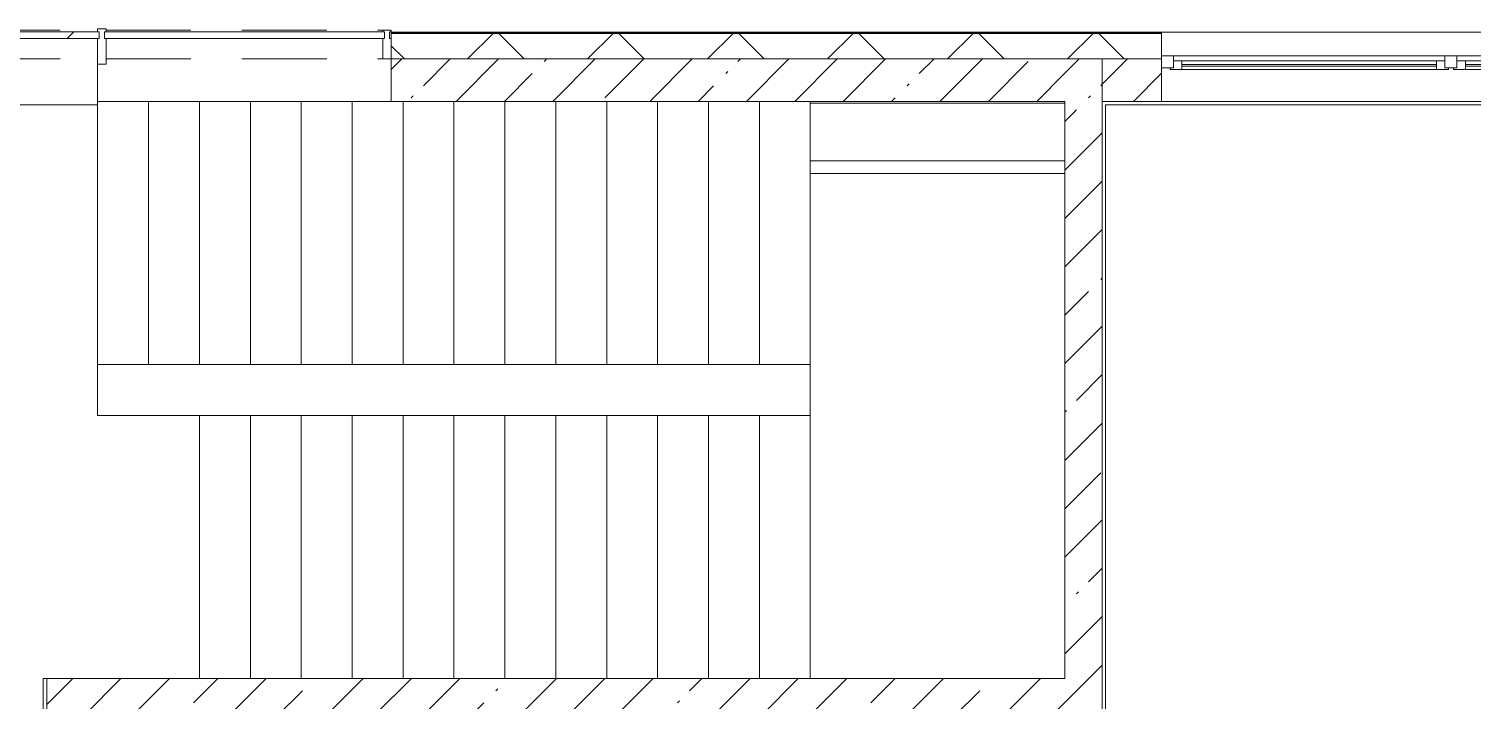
# Model space of a CAD drawing. Header units: millimetres. Extents: x 36059 to 234328, y -8553 to 29000.
# Drawn here: x 201793 to 210298, y 17623 to 21577 of the extents above; entities that cross this region are included whole.
import ezdxf

# ---------------------------------------------------------------- set-up
doc = ezdxf.new("R2010")
doc.units = ezdxf.units.MM
doc.linetypes.add('200_ШТРИХ__ш1_п0_6_', pattern=[800, 500, -300])
for name, color, linetype, lineweight in [('A-DETL-MBND-1', 7, '200_ШТРИХ__ш1_п0_6_', 9), ('A-GLAZ-2', 7, 'Continuous', 5), ('A-GLAZ-CWMG-3', 7, 'Continuous', 5), ('A-WALL', 7, 'Continuous', 9), ('A-WALL-3', 7, 'Continuous', 5), ('I-WALL-4', 7, 'Continuous', 5), ('S-STRS', 7, 'Continuous', 5)]:
    doc.layers.add(name, color=color, linetype=linetype, lineweight=lineweight)
doc.layers.add('A-FLOR-2', color=7, linetype='Continuous', lineweight=5, true_color=0xaaaaaa)
pattern_1 = [(45, (107317.9, 0), (-285.1231, 285.1231), []), (45, (107603, 0), (-285.1231, 285.1231), [504.031, -100.806, 16.764, -84.042])]

# ---------------------------------------------------------------- blocks, each defined once
blk = doc.blocks.new('120_Окно_СКБ_2Ст_Фрамуга сверху - 120_Окно_СКБ_2Ст_2300х2500_h_ ДОО-19727959-3_10_2_птичка')
at = {"layer": 'A-GLAZ-2'}
for p, q in [((-1150, -127), (-1150, -57)), ((-1150, -57), (-1080, -57)), ((1150, -57), (-1150, -57)), ((-1080, -57), (-1080, -127)), ((-1080, -57), (1080, -57)), ((520, -127), (520, -57)), ((520, -57), (590, -57)), ((590, -57), (590, -127)), ((1080, -127), (1080, -57)), ((1080, -57), (1150, -57)), ((1150, -57), (1150, -127)), ((-1080, -127), (-1150, -127)), ((-1150, -127), (-1100, -127)), ((-1080, -127), (-1100, -127)), ((-1100, -127), (-1100, -137)), ((-1100, -137), (540, -137)), ((540, -137), (-1100, -137)), ((520, -87), (-1080, -87)), ((-1080, -87), (-1080, -127)), ((-1030, -137), (-1030, -87)), ((-1030, -107), (470, -107)), ((470, -117), (-1030, -117)), ((470, -137), (470, -87)), ((520, -127), (520, -87)), ((590, -127), (520, -127)), ((540, -127), (520, -127)), ((540, -127), (570, -127)), ((540, -127), (570, -127)), ((540, -137), (540, -127)), ((590, -127), (570, -127)), ((570, -127), (570, -137)), ((570, -137), (1100, -137)), ((1100, -137), (570, -137)), ((1080, -87), (590, -87)), ((590, -87), (590, -127)), ((640, -137), (640, -87)), ((640, -107), (1030, -107)), ((1030, -117), (640, -117)), ((1030, -137), (1030, -87)), ((1080, -127), (1080, -87)), ((1150, -127), (1080, -127)), ((1100, -127), (1080, -127)), ((1100, -127), (1150, -127)), ((1100, -137), (1100, -127))]:
    blk.add_line(p, q, dxfattribs=at)
blk = doc.blocks.new('PNS_Панель прямоугольная - Нр_Стекло - 40мм-22855911-3_10_2_птичка')
at = {"layer": 'A-GLAZ-2'}
h = blk.add_hatch(dxfattribs=at)
h.set_pattern_fill('FP_173', color=256, style=0, pattern_type=2)
h.set_pattern_definition([(45, (-94620, -21060), (-1414.214, 1414.214), [1000, -3000]), (45, (-95620, -21560), (-1414.214, 1414.214), [3000, -1000]), (45, (-93620, -22060), (-1414.214, 1414.214), [1000, -3000])])
h.paths.add_polyline_path([(760, -40), (770, -40), (770, 0), (-770, 0), (-770, -40), (37.1, -40)])
for p, q in [((-770, 0), (770, 0)), ((760, 0), (-770, 0)), ((-760, -40), (760, -40))]:
    blk.add_line(p, q, dxfattribs=at)
blk = doc.blocks.new('Прямоугольный импост - Импост структурный с накладкой - 170мм-22855901-3_10_2_птичка')
at = {"layer": 'A-DETL-MBND-1'}
for p, q in [((93360, 21560), (93360, 21570)), ((93360, 21570), (94880, 21570)), ((93360, 21400), (94880, 21400))]:
    blk.add_line(p, q, dxfattribs=at)
blk = doc.blocks.new('Прямоугольный импост - Импост структурный с накладкой - 170мм-22854936-3_10_2_птичка')
at = {"layer": 'A-GLAZ-CWMG-3'}
for p, q in [((-50, 40), (-50, 160)), ((-50, 160), (0, 160)), ((0, 160), (0, 40)), ((-40, 40), (-50, 40)), ((-50, -10), (-50, 0)), ((-50, 0), (-40, 0)), ((-40, 0), (-40, 40)), ((-10, 40), (-10, 0)), ((0, 40), (-10, 40)), ((-10, 0), (0, 0)), ((0, 0), (0, -10)), ((0, -10), (-50, -10))]:
    blk.add_line(p, q, dxfattribs=at)
blk = doc.blocks.new('PNS_Панель прямоугольная1 - Нр_Стекло - 40мм-23689159-3_10_2_птичка')
at = {"layer": 'A-GLAZ-2'}
for p, q in [((-825, 0), (825, 0)), ((825, 0), (-815, 0)), ((-815, -40), (815, -40))]:
    blk.add_line(p, q, dxfattribs=at)
blk = doc.blocks.new('Прямоугольный импост - Импост структурный с накладкой - 170мм-23689141-3_10_2_птичка')
at = {"layer": 'A-DETL-MBND-1'}
for p, q in [((94930, 21570), (96560, 21570)), ((96560, 21570), (96560, 21560)), ((94930, 21400), (96560, 21400))]:
    blk.add_line(p, q, dxfattribs=at)
blk = doc.blocks.new('Прямоугольный импост - Импост структурный с накладкой - 190мм-22854925-3_10_2_птичка')
at = {"layer": 'A-GLAZ-CWMG-3'}
for p, q in [((-25, 40), (-25, 190)), ((-25, 190), (25, 190)), ((25, 190), (25, 40)), ((-15, 40), (-25, 40)), ((-25, -17), (-25, 0)), ((-25, 0), (-15, 0)), ((-15, 0), (-15, 40)), ((15, 40), (15, 0)), ((25, 40), (15, 40)), ((15, 0), (25, 0)), ((25, 0), (25, -17)), ((25, -17), (-25, -17))]:
    blk.add_line(p, q, dxfattribs=at)
blk = doc.blocks.new('Зашивка приборов отопления40 - Зашивка приборов отопления-33325598-3_10_2_птичка')
at = {"layer": 'A-WALL-3'}
for p, q in [((126595, 120), (125095, 120)), ((126595, 45), (126595, 120)), ((126595, 45), (125095, 45)), ((125095, 45), (126595, 45)), ((126595, -295), (126595, 45)), ((125095, -295), (126595, -295))]:
    blk.add_line(p, q, dxfattribs=at)

msp = doc.modelspace()

# ---------------------------------------------------------------- hatches: boundary and pattern name
at = {"layer": 'A-WALL-3'}
h = msp.add_hatch(dxfattribs=at)
h.set_pattern_fill('FP_109', color=256, style=0, pattern_type=2)
h.set_pattern_definition([(45, (107317.9, 0), (-353.5534, 353.5534), []), (135, (107317.9, 0), (-353.5534, -353.5534), [])])
h.paths.add_polyline_path([(232547.9, 21400), (232547.9, 21550), (227468.1, 21550), (227468.1, 21400), (232397.9, 21400)])
h.paths.add_polyline_path([(226568.1, 21400), (226568.1, 21550), (225218.3, 21550), (225218.3, 21400), (225712.3, 21400)])
h.paths.add_polyline_path([(214168.3, 21400), (214168.3, 21550), (212868.1, 21550), (212868.1, 21400), (213593.6, 21400)])
h.paths.add_polyline_path([(215068.3, 21400), (216368.3, 21400), (216368.3, 21550), (215068.3, 21550)])
h.paths.add_polyline_path([(200627.9, 21400), (200627.9, 21550), (200607.9, 21550), (200607.9, 21400)])
h.paths.add_polyline_path([(217268.3, 21400), (218567.9, 21400), (218567.9, 21550), (217268.3, 21550)])
h.paths.add_polyline_path([(223847.8, 21400), (224318.3, 21400), (224318.3, 21550), (223448.3, 21550), (223448.3, 21400)])
h.paths.add_polyline_path([(220867.9, 21400), (222018.3, 21400), (222018.3, 21550), (220867.9, 21550)])
h.paths.add_polyline_path([(205203.8, 21400), (208467.9, 21400), (208467.9, 21550), (203927.9, 21550), (203927.9, 21400)])
h.paths.add_polyline_path([(210797, 21400), (211968.1, 21400), (211968.1, 21550), (210767.9, 21550), (210767.9, 21400)])
at = {"layer": 'I-WALL-4'}
h = msp.add_hatch(dxfattribs=at)
h.set_pattern_fill('FP_105', color=256, style=0, pattern_type=2)
h.set_pattern_definition(pattern_1)
h.paths.add_polyline_path([(205203.8, 21150), (207897.9, 21150), (207897.9, 21400), (203927.9, 21400), (203927.9, 21150)])
h.paths.add_polyline_path([(200347.9, 21150), (200627.9, 21150), (200627.9, 21400), (200347.9, 21400)])
h = msp.add_hatch(dxfattribs=at)
h.set_pattern_fill('FP_105', color=256, style=0, pattern_type=2)
h.set_pattern_definition(pattern_1)
h.paths.add_polyline_path([(207897.9, 17530), (208117.9, 17530), (208117.9, 21400), (207897.9, 21400), (207897.9, 17750)])
h = msp.add_hatch(dxfattribs=at)
h.set_pattern_fill('FP_105', color=256, style=0, pattern_type=2)
h.set_pattern_definition(pattern_1)
h.paths.add_polyline_path([(218367.9, 21150), (218567.9, 21150), (218567.9, 21400), (218367.9, 21400), (218367.9, 21275)])
h.paths.add_polyline_path([(228357.9, 21150), (228357.9, 21400), (228167.9, 21400), (228167.9, 21150)])
h.paths.add_polyline_path([(217667.9, 21150), (217667.9, 21400), (217268.3, 21400), (217268.3, 21150)])
h.paths.add_polyline_path([(220867.9, 21150), (222018.3, 21150), (222018.3, 21400), (220867.9, 21400)])
h.paths.add_polyline_path([(225712.3, 21150), (226568.1, 21150), (226568.1, 21400), (225218.3, 21400), (225218.3, 21150)])
h.paths.add_polyline_path([(216368.3, 21150), (216368.3, 21400), (215068.3, 21400), (215068.3, 21150)])
h.paths.add_polyline_path([(224318.3, 21150), (224318.3, 21400), (223448.3, 21400), (223448.3, 21150), (223847.8, 21150)])
h.paths.add_polyline_path([(213367.9, 21150), (214168.3, 21150), (214168.3, 21400), (213367.9, 21400), (213367.9, 21246.1)])
h.paths.add_polyline_path([(210797, 21150), (211968.1, 21150), (211968.1, 21400), (210767.9, 21400), (210767.9, 21150)])
h.paths.add_polyline_path([(208117.9, 21150), (208467.9, 21150), (208467.9, 21400), (208117.9, 21400)])
h = msp.add_hatch(dxfattribs=at)
h.set_pattern_fill('FP_105', color=256, style=0, pattern_type=2)
h.set_pattern_definition(pattern_1)
h.paths.add_polyline_path([(202117.9, 13620), (202117.9, 17750), (201897.9, 17750), (201897.9, 13620)])
h = msp.add_hatch(dxfattribs=at)
h.set_pattern_fill('FP_105', color=256, style=0, pattern_type=2)
h.set_pattern_definition(pattern_1)
h.paths.add_polyline_path([(207897.9, 17530), (207897.9, 17750), (202117.9, 17750), (202117.9, 17530), (205203.8, 17530)])

# ---------------------------------------------------------------- linework, layer by layer
at = {"layer": 'A-FLOR-2'}
for p, q in [((202197.9, 19300), (202197.9, 21370)), ((202197.9, 21130), (200367.9, 21130)), ((212847.9, 21130), (208137.9, 21130)), ((208137.9, 21130), (208137.9, 13920)), ((202797.9, 19300), (202197.9, 19300)), ((202797.9, 17750), (202797.9, 19300)), ((201876.9, 13620), (201876.9, 17750)), ((201876.9, 17750), (201897.9, 17750))]:
    msp.add_line(p, q, dxfattribs=at)
at = {"layer": 'A-WALL'}
for p, q in [((208467.9, 21553), (203927.9, 21553)), ((208467.9, 21550), (203927.9, 21550)), ((203927.9, 21400), (207897.9, 21400)), ((208467.9, 21400), (208117.9, 21400))]:
    msp.add_line(p, q, dxfattribs=at)
at = {"layer": 'A-WALL-3'}
for p, q in [((215068.3, 21558), (203927.9, 21558)), ((203927.9, 21558), (203927.9, 21400)), ((208467.9, 21400), (208467.9, 21558)), ((207897.9, 21400), (208117.9, 21400))]:
    msp.add_line(p, q, dxfattribs=at)
at = {"layer": 'I-WALL-4'}
for p, q in [((203927.9, 21400), (203927.9, 21150)), ((208117.9, 13900), (208117.9, 21400)), ((208467.9, 21150), (208467.9, 21400)), ((203927.9, 21150), (207897.9, 21150)), ((207897.9, 21150), (207897.9, 17750)), ((212867.9, 21150), (208117.9, 21150)), ((201897.9, 17750), (201897.9, 13620)), ((207897.9, 17750), (201897.9, 17750))]:
    msp.add_line(p, q, dxfattribs=at)
at = {"layer": 'S-STRS'}
for p, q in [((202197.9, 19600), (202197.9, 21150)), ((202497.9, 21150), (202197.9, 21150)), ((202797.9, 21150), (202497.9, 21150)), ((202497.9, 19600), (202497.9, 21150)), ((202497.9, 19600), (202497.9, 21150)), ((203097.9, 21150), (202797.9, 21150)), ((202797.9, 19600), (202797.9, 21150)), ((202797.9, 19600), (202797.9, 21150)), ((203397.9, 21150), (203097.9, 21150)), ((203097.9, 19600), (203097.9, 21150)), ((203097.9, 19600), (203097.9, 21150)), ((203697.9, 21150), (203397.9, 21150)), ((203397.9, 19600), (203397.9, 21150)), ((203397.9, 19600), (203397.9, 21150)), ((203927.9, 21150), (203697.9, 21150)), ((203697.9, 19600), (203697.9, 21150)), ((203697.9, 19600), (203697.9, 21150)), ((203997.9, 19600), (203997.9, 21150)), ((203997.9, 19600), (203997.9, 21150)), ((204297.9, 19600), (204297.9, 21150)), ((204297.9, 19600), (204297.9, 21150)), ((204597.9, 19600), (204597.9, 21150)), ((204597.9, 19600), (204597.9, 21150)), ((204897.9, 19600), (204897.9, 21150)), ((204897.9, 19600), (204897.9, 21150)), ((205197.9, 19600), (205197.9, 21150)), ((205197.9, 19600), (205197.9, 21150)), ((205497.9, 19600), (205497.9, 21150)), ((205497.9, 19600), (205497.9, 21150)), ((205797.9, 19600), (205797.9, 21150)), ((205797.9, 19600), (205797.9, 21150)), ((206097.9, 19600), (206097.9, 21150)), ((206097.9, 19600), (206097.9, 21150)), ((206397.9, 21140), (206397.9, 21150)), ((206397.9, 21140), (206397.9, 21150)), ((206397.9, 19600), (206397.9, 20725)), ((206397.9, 19600), (206397.9, 20725)), ((202497.9, 19600), (202197.9, 19600)), ((202797.9, 19600), (202497.9, 19600)), ((203097.9, 19600), (202797.9, 19600)), ((203397.9, 19600), (203097.9, 19600)), ((203697.9, 19600), (203397.9, 19600)), ((203997.9, 19600), (203697.9, 19600)), ((204297.9, 19600), (203997.9, 19600)), ((204597.9, 19600), (204297.9, 19600)), ((204897.9, 19600), (204597.9, 19600)), ((205197.9, 19600), (204897.9, 19600)), ((205497.9, 19600), (205197.9, 19600)), ((205797.9, 19600), (205497.9, 19600)), ((206097.9, 19600), (205797.9, 19600)), ((206397.9, 19600), (206097.9, 19600)), ((206397.9, 19600), (206397.9, 19300)), ((202797.9, 19300), (203097.9, 19300)), ((203097.9, 19300), (203397.9, 19300)), ((203097.9, 19300), (203097.9, 17750)), ((203097.9, 19300), (203097.9, 17750)), ((203397.9, 19300), (203697.9, 19300)), ((203397.9, 19300), (203397.9, 17750)), ((203397.9, 19300), (203397.9, 17750)), ((203697.9, 19300), (203997.9, 19300)), ((203697.9, 19300), (203697.9, 17750)), ((203697.9, 19300), (203697.9, 17750)), ((203997.9, 19300), (204297.9, 19300)), ((203997.9, 19300), (203997.9, 17750)), ((203997.9, 19300), (203997.9, 17750)), ((204297.9, 19300), (204597.9, 19300)), ((204297.9, 19300), (204297.9, 17750)), ((204297.9, 19300), (204297.9, 17750)), ((204597.9, 19300), (204897.9, 19300)), ((204597.9, 19300), (204597.9, 17750)), ((204597.9, 19300), (204597.9, 17750)), ((204897.9, 19300), (205197.9, 19300)), ((204897.9, 19300), (204897.9, 17750)), ((204897.9, 19300), (204897.9, 17750)), ((205197.9, 19300), (205497.9, 19300)), ((205197.9, 19300), (205197.9, 17750)), ((205197.9, 19300), (205197.9, 17750)), ((205497.9, 19300), (205797.9, 19300)), ((205497.9, 19300), (205497.9, 17750)), ((205497.9, 19300), (205497.9, 17750)), ((205797.9, 19300), (206097.9, 19300)), ((205797.9, 19300), (205797.9, 17750)), ((205797.9, 19300), (205797.9, 17750)), ((206097.9, 19300), (206397.9, 19300)), ((206097.9, 19300), (206097.9, 17750)), ((206097.9, 19300), (206097.9, 17750)), ((206397.9, 19300), (206397.9, 17750)), ((206397.9, 19300), (206397.9, 17750))]:
    msp.add_line(p, q, dxfattribs=at)

# ---------------------------------------------------------------- block references
at = {"layer": 'A-DETL-MBND-1'}
for name in ['Прямоугольный импост - Импост структурный с накладкой - 170мм-22855901-3_10_2_птичка', 'Прямоугольный импост - Импост структурный с накладкой - 170мм-23689141-3_10_2_птичка']:
    msp.add_blockref(name, (107317.9, 0), dxfattribs=at)
at = {"layer": 'A-GLAZ-2'}
for name, p in [('PNS_Панель прямоугольная - Нр_Стекло - 40мм-22855911-3_10_2_птичка', (201437.9, 21560)), ('PNS_Панель прямоугольная1 - Нр_Стекло - 40мм-23689159-3_10_2_птичка', (203062.9, 21560)), ('120_Окно_СКБ_2Ст_Фрамуга сверху - 120_Окно_СКБ_2Ст_2300х2500_h_ ДОО-19727959-3_10_2_птичка', (209617.9, 21475))]:
    msp.add_blockref(name, p, dxfattribs=at)
at = {"layer": 'A-GLAZ-CWMG-3', "extrusion": (0, 0, -1), "rotation": 180}
for name, p in [('Прямоугольный импост - Импост структурный с накладкой - 190мм-22854925-3_10_2_птичка', (-202222.9, 21560)), ('Прямоугольный импост - Импост структурный с накладкой - 170мм-22854936-3_10_2_птичка', (-203927.9, 21560))]:
    msp.add_blockref(name, p, dxfattribs=at)
at = {"layer": 'A-WALL-3', "rotation": 180}
msp.add_blockref('Зашивка приборов отопления40 - Зашивка приборов отопления-33325598-3_10_2_птичка', (332992.9, 20845), dxfattribs=at)

doc.saveas('drawing.dxf')
